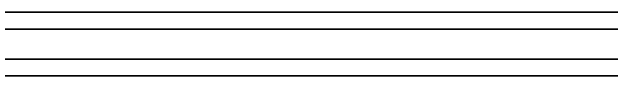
# Model space of a CAD drawing. Extents: x -1051 to 2563, y -231 to 775.
# Drawn here: x -591.35 to -569.67, y 11.93 to 14.23 of the extents above; entities that cross this region are included whole.
import ezdxf

# ---------------------------------------------------------------- set-up
doc = ezdxf.new("R2010")
doc.units = 0

msp = doc.modelspace()

# ---------------------------------------------------------------- linework, layer by layer
at = {"color": 7, "lineweight": 35}
for p, q in [((-518.047, 14.233), (-684.647, 14.233)), ((-684.647, 14.233), (-518.047, 14.233)), ((-518.047, 13.623), (-684.647, 13.623)), ((-684.647, 12.543), (-518.047, 12.543)), ((-684.647, 11.933), (-518.047, 11.933))]:
    msp.add_line(p, q, dxfattribs=at)

doc.saveas('drawing.dxf')
